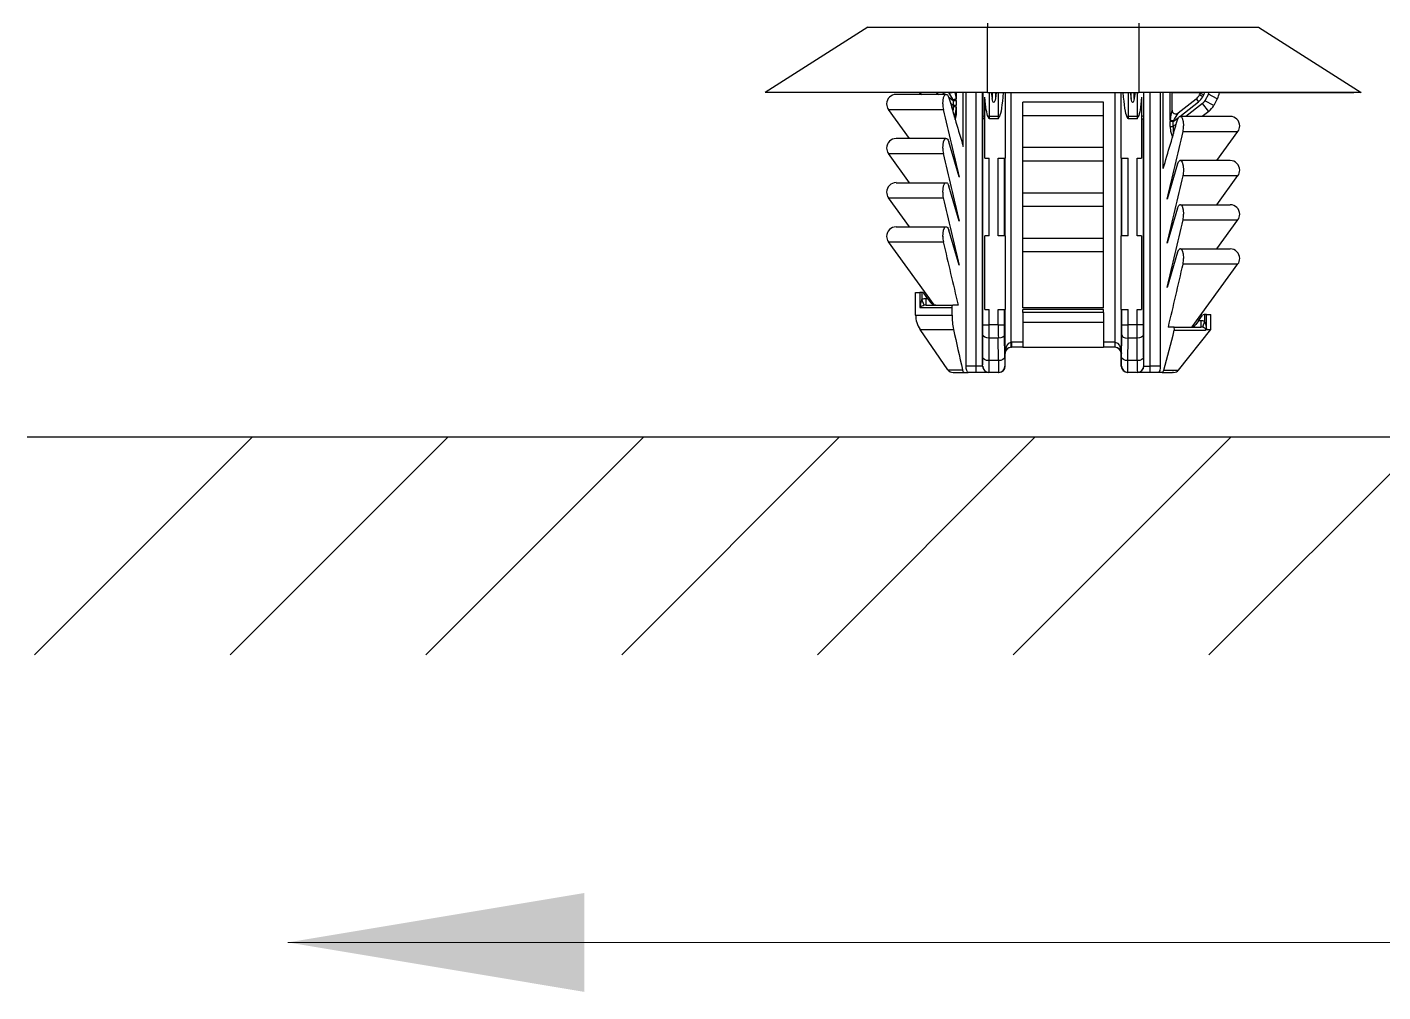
# Model space of a CAD drawing. Header units: inches. Extents: x 47316 to 59086, y 3141 to 11743.
# Drawn here: x 50754.96 to 50770.52, y 3635.45 to 3646.52 of the extents above; entities that cross this region are included whole.
import ezdxf

# ---------------------------------------------------------------- set-up
doc = ezdxf.new("R2010")
doc.units = ezdxf.units.IN
doc.header["$MEASUREMENT"] = 0
doc.layers.add('Beschreibung', color=7, linetype='Continuous', lineweight=25)

msp = doc.modelspace()

# ---------------------------------------------------------------- linework, layer by layer
at = {"color": 0, "lineweight": -2, "ltscale": 0.120668}
for p, q in [((50764.609, 3646.516), (50763.431, 3645.765)), ((50769.09, 3646.516), (50770.267, 3645.765))]:
    msp.add_line(p, q, dxfattribs=at)
at = {"color": 0, "lineweight": -2, "ltscale": 0.118646}
for p, q in [((50764.609, 3646.516), (50765.982, 3646.516)), ((50767.717, 3646.516), (50769.09, 3646.516))]:
    msp.add_line(p, q, dxfattribs=at)
at = {"color": 0, "lineweight": -2, "ltscale": 0.003915}
for p, q in [((50765.982, 3646.561), (50765.982, 3646.516)), ((50767.717, 3646.561), (50767.717, 3646.516))]:
    msp.add_line(p, q, dxfattribs=at)
at = {"color": 0, "lineweight": -2, "ltscale": 0.064835}
for p, q in [((50765.982, 3645.765), (50765.982, 3646.516)), ((50767.717, 3646.516), (50767.717, 3645.765))]:
    msp.add_line(p, q, dxfattribs=at)
at = {"color": 0, "lineweight": -2, "ltscale": 0.15}
for p, q in [((50765.982, 3646.516), (50767.717, 3646.516)), ((50765.982, 3645.765), (50767.717, 3645.765))]:
    msp.add_line(p, q, dxfattribs=at)
at = {"color": 0, "lineweight": -2, "ltscale": 0.220416}
for p, q in [((50765.982, 3645.765), (50763.431, 3645.765)), ((50770.267, 3645.765), (50767.717, 3645.765))]:
    msp.add_line(p, q, dxfattribs=at)
at = {"color": 0, "lineweight": -2, "ltscale": 0.049155}
for p, q in [((50765.502, 3645.744), (50764.934, 3645.744)), ((50768.765, 3645.491), (50768.196, 3645.491)), ((50765.502, 3645.238), (50764.934, 3645.238)), ((50768.765, 3644.984), (50768.196, 3644.984))]:
    msp.add_line(p, q, dxfattribs=at)
at = {"color": 0, "lineweight": -2, "ltscale": 0.003116}
for p, q in [((50765.202, 3645.765), (50765.231, 3645.744)), ((50765.395, 3645.765), (50765.424, 3645.744))]:
    msp.add_line(p, q, dxfattribs=at)
at = {"color": 0, "lineweight": -2, "ltscale": 0.003115}
msp.add_line((50765.467, 3645.765), (50765.496, 3645.744), dxfattribs=at)
at = {"color": 0, "lineweight": -2}
for p, q in [((50765.476, 3645.707), (50765.487, 3645.733)), ((50765.487, 3645.733), (50765.493, 3645.74)), ((50765.493, 3645.74), (50765.497, 3645.742)), ((50765.497, 3645.742), (50765.502, 3645.744)), ((50765.511, 3645.744), (50765.518, 3645.741)), ((50765.518, 3645.741), (50765.523, 3645.738)), ((50765.523, 3645.738), (50765.531, 3645.725)), ((50765.468, 3645.635), (50765.476, 3645.707)), ((50765.531, 3645.725), (50765.538, 3645.705)), ((50768.16, 3645.452), (50768.174, 3645.482)), ((50768.174, 3645.482), (50768.182, 3645.489)), ((50768.182, 3645.489), (50768.188, 3645.491)), ((50768.196, 3645.491), (50768.203, 3645.489)), ((50768.203, 3645.489), (50768.207, 3645.485)), ((50768.207, 3645.485), (50768.215, 3645.473)), ((50768.215, 3645.473), (50768.227, 3645.433)), ((50768.227, 3645.433), (50768.231, 3645.382)), ((50768.076, 3645.377), (50768.08, 3645.324)), ((50768.08, 3645.324), (50768.103, 3645.255)), ((50768.111, 3645.377), (50768.109, 3645.32)), ((50768.109, 3645.32), (50768.115, 3645.295)), ((50765.468, 3645.129), (50765.476, 3645.201)), ((50765.476, 3645.201), (50765.487, 3645.226)), ((50765.487, 3645.226), (50765.493, 3645.234)), ((50765.493, 3645.234), (50765.497, 3645.236)), ((50765.497, 3645.236), (50765.502, 3645.238)), ((50765.511, 3645.238), (50765.518, 3645.235)), ((50765.518, 3645.235), (50765.523, 3645.231)), ((50765.523, 3645.231), (50765.531, 3645.218)), ((50765.531, 3645.218), (50765.538, 3645.199)), ((50768.16, 3644.946), (50768.174, 3644.976)), ((50768.174, 3644.976), (50768.182, 3644.983)), ((50768.182, 3644.983), (50768.188, 3644.984)), ((50768.196, 3644.984), (50768.203, 3644.982)), ((50768.203, 3644.982), (50768.207, 3644.979)), ((50768.207, 3644.979), (50768.215, 3644.967)), ((50768.215, 3644.967), (50768.227, 3644.926)), ((50768.227, 3644.926), (50768.231, 3644.876)), ((50765.468, 3644.623), (50765.476, 3644.695)), ((50765.476, 3644.695), (50765.487, 3644.72)), ((50765.487, 3644.72), (50765.493, 3644.728)), ((50765.493, 3644.728), (50765.497, 3644.73)), ((50765.497, 3644.73), (50765.502, 3644.731)), ((50765.511, 3644.731), (50765.518, 3644.729)), ((50765.518, 3644.729), (50765.523, 3644.725)), ((50765.523, 3644.725), (50765.531, 3644.712)), ((50765.531, 3644.712), (50765.538, 3644.693)), ((50768.16, 3644.44), (50768.174, 3644.469)), ((50768.174, 3644.469), (50768.182, 3644.477)), ((50768.182, 3644.477), (50768.188, 3644.478)), ((50768.196, 3644.478), (50768.203, 3644.476)), ((50768.203, 3644.476), (50768.207, 3644.473)), ((50768.207, 3644.473), (50768.215, 3644.461)), ((50768.215, 3644.461), (50768.227, 3644.42)), ((50768.227, 3644.42), (50768.231, 3644.369)), ((50765.468, 3644.116), (50765.476, 3644.188)), ((50765.476, 3644.188), (50765.487, 3644.214)), ((50765.487, 3644.214), (50765.493, 3644.222)), ((50765.493, 3644.222), (50765.497, 3644.224)), ((50765.497, 3644.224), (50765.502, 3644.225)), ((50765.511, 3644.225), (50765.518, 3644.223)), ((50765.518, 3644.223), (50765.523, 3644.219)), ((50765.523, 3644.219), (50765.531, 3644.206)), ((50765.531, 3644.206), (50765.538, 3644.187)), ((50768.16, 3643.934), (50768.174, 3643.963)), ((50768.174, 3643.963), (50768.182, 3643.97)), ((50768.182, 3643.97), (50768.188, 3643.972)), ((50768.196, 3643.972), (50768.203, 3643.97)), ((50768.203, 3643.97), (50768.207, 3643.966)), ((50768.207, 3643.966), (50768.215, 3643.955)), ((50768.215, 3643.955), (50768.227, 3643.914)), ((50768.227, 3643.914), (50768.231, 3643.863)), ((50765.216, 3643.361), (50765.206, 3643.299)), ((50765.227, 3643.391), (50765.216, 3643.361)), ((50765.574, 3643.299), (50765.577, 3643.319)), ((50765.577, 3643.319), (50765.579, 3643.325)), ((50765.579, 3643.325), (50765.581, 3643.327)), ((50765.581, 3643.327), (50765.582, 3643.328)), ((50765.582, 3643.328), (50765.583, 3643.328)), ((50768.472, 3643.14), (50768.483, 3643.112)), ((50768.483, 3643.112), (50768.493, 3643.053)), ((50767.521, 3642.986), (50767.522, 3642.979)), ((50767.522, 3642.979), (50767.529, 3642.968)), ((50767.529, 3642.968), (50767.538, 3642.961)), ((50767.538, 3642.961), (50767.56, 3642.952)), ((50767.56, 3642.952), (50767.594, 3642.947)), ((50768.119, 3643.075), (50768.117, 3643.075)), ((50768.121, 3643.073), (50768.119, 3643.075)), ((50768.119, 3643.075), (50768.119, 3643.075)), ((50768.123, 3643.068), (50768.121, 3643.073)), ((50768.125, 3643.053), (50768.123, 3643.068)), ((50766.182, 3642.772), (50766.186, 3642.817)), ((50766.186, 3642.817), (50766.202, 3642.861)), ((50766.202, 3642.861), (50766.227, 3642.892)), ((50766.227, 3642.892), (50766.254, 3642.902)), ((50767.445, 3642.902), (50767.473, 3642.891)), ((50767.473, 3642.891), (50767.494, 3642.866)), ((50767.494, 3642.866), (50767.512, 3642.82)), ((50767.512, 3642.82), (50767.517, 3642.772)), ((50765.701, 3642.566), (50765.695, 3642.586)), ((50765.707, 3642.558), (50765.701, 3642.566)), ((50765.71, 3642.556), (50765.707, 3642.558)), ((50765.715, 3642.555), (50765.71, 3642.556)), ((50767.985, 3642.555), (50767.989, 3642.556)), ((50767.989, 3642.556), (50767.992, 3642.558)), ((50767.992, 3642.558), (50767.997, 3642.565)), ((50767.997, 3642.565), (50768.004, 3642.582))]:
    msp.add_line(p, q, dxfattribs=at)
at = {"color": 0, "lineweight": -2, "ltscale": 0.00072}
for p, q in [((50765.502, 3645.744), (50765.511, 3645.744)), ((50768.196, 3645.491), (50768.188, 3645.491)), ((50765.502, 3645.238), (50765.511, 3645.238)), ((50768.196, 3644.984), (50768.188, 3644.984)), ((50765.502, 3644.731), (50765.511, 3644.731)), ((50768.196, 3644.478), (50768.188, 3644.478)), ((50765.502, 3644.225), (50765.511, 3644.225)), ((50768.196, 3643.972), (50768.188, 3643.972))]:
    msp.add_line(p, q, dxfattribs=at)
at = {"color": 0, "lineweight": -2, "ltscale": 0.006281}
msp.add_line((50765.622, 3645.765), (50765.622, 3645.693), dxfattribs=at)
at = {"color": 0, "lineweight": -2, "ltscale": 0.0534}
msp.add_line((50765.702, 3645.148), (50765.702, 3645.765), dxfattribs=at)
at = {"color": 0, "lineweight": -2, "ltscale": 0.27125}
for p, q in [((50765.736, 3642.627), (50765.736, 3645.765)), ((50765.852, 3642.627), (50765.852, 3645.765)), ((50765.924, 3642.627), (50765.924, 3645.765)), ((50767.774, 3642.627), (50767.774, 3645.765)), ((50767.847, 3642.627), (50767.847, 3645.765)), ((50767.963, 3645.765), (50767.963, 3642.627))]:
    msp.add_line(p, q, dxfattribs=at)
at = {"color": 0, "lineweight": -2, "ltscale": 0.023305}
for p, q in [((50765.929, 3645.765), (50765.929, 3645.496)), ((50767.77, 3645.765), (50767.77, 3645.496))]:
    msp.add_line(p, q, dxfattribs=at)
at = {"color": 0, "lineweight": -2, "ltscale": 0.023871}
for p, q in [((50766.001, 3645.765), (50766.001, 3645.489)), ((50766.105, 3645.765), (50766.105, 3645.489)), ((50767.594, 3645.765), (50767.594, 3645.489)), ((50767.697, 3645.765), (50767.698, 3645.489))]:
    msp.add_line(p, q, dxfattribs=at)
at = {"color": 0, "lineweight": -2, "ltscale": 0.006077}
for p, q in [((50766.024, 3645.765), (50766.035, 3645.696)), ((50766.081, 3645.765), (50766.071, 3645.696)), ((50767.617, 3645.765), (50767.628, 3645.696)), ((50767.674, 3645.765), (50767.664, 3645.696))]:
    msp.add_line(p, q, dxfattribs=at)
at = {"color": 0, "lineweight": -2, "ltscale": 0.00601}
for p, q in [((50766.035, 3645.765), (50766.035, 3645.696)), ((50766.071, 3645.765), (50766.071, 3645.696)), ((50767.628, 3645.696), (50767.628, 3645.765)), ((50767.664, 3645.696), (50767.664, 3645.765))]:
    msp.add_line(p, q, dxfattribs=at)
at = {"color": 0, "lineweight": -2, "ltscale": 0.065}
for p, q in [((50766.185, 3645.765), (50766.185, 3645.013)), ((50767.514, 3645.013), (50767.514, 3645.765))]:
    msp.add_line(p, q, dxfattribs=at)
at = {"color": 0, "lineweight": -2, "ltscale": 0.247501}
for p, q in [((50766.254, 3642.902), (50766.254, 3645.765)), ((50767.445, 3642.902), (50767.445, 3645.765))]:
    msp.add_line(p, q, dxfattribs=at)
at = {"color": 0, "lineweight": -2, "ltscale": 0.075275}
msp.add_line((50767.997, 3644.894), (50767.997, 3645.765), dxfattribs=at)
at = {"color": 0, "lineweight": -2, "ltscale": 0.027232}
msp.add_line((50768.077, 3645.45), (50768.077, 3645.765), dxfattribs=at)
at = {"color": 0, "lineweight": -2, "ltscale": 0.017291}
msp.add_line((50768.098, 3645.565), (50768.098, 3645.765), dxfattribs=at)
at = {"color": 0, "lineweight": -2, "ltscale": 0.028403}
msp.add_line((50768.098, 3645.765), (50768.426, 3645.765), dxfattribs=at)
at = {"color": 0, "lineweight": -2, "ltscale": 0.002123}
msp.add_line((50768.412, 3645.738), (50768.423, 3645.759), dxfattribs=at)
at = {"color": 0, "lineweight": -2, "ltscale": 0.00375}
for p, q in [((50768.45, 3645.717), (50768.412, 3645.738)), ((50768.423, 3645.759), (50768.462, 3645.739)), ((50768.373, 3645.692), (50768.4, 3645.657))]:
    msp.add_line(p, q, dxfattribs=at)
at = {"color": 0, "lineweight": -2, "ltscale": 0.002122}
msp.add_line((50768.45, 3645.717), (50768.462, 3645.739), dxfattribs=at)
at = {"color": 0, "lineweight": -2, "ltscale": 0.007319}
msp.add_line((50768.515, 3645.747), (50768.475, 3645.672), dxfattribs=at)
at = {"color": 0, "lineweight": -2, "ltscale": 0.01}
for p, q in [((50768.617, 3645.693), (50768.515, 3645.747)), ((50768.52, 3645.549), (50768.448, 3645.64))]:
    msp.add_line(p, q, dxfattribs=at)
at = {"color": 0, "lineweight": -2, "ltscale": 0.133354}
msp.add_line((50768.641, 3645.765), (50770.184, 3645.765), dxfattribs=at)
at = {"color": 0, "lineweight": -2, "ltscale": 0.005624}
msp.add_line((50765.536, 3645.714), (50765.588, 3645.674), dxfattribs=at)
at = {"color": 0, "lineweight": -2, "ltscale": 0.00342}
msp.add_line((50765.556, 3645.644), (50765.588, 3645.62), dxfattribs=at)
at = {"color": 0, "lineweight": -2, "ltscale": 0.001182}
msp.add_line((50765.588, 3645.674), (50765.583, 3645.687), dxfattribs=at)
at = {"color": 0, "lineweight": -2, "ltscale": 0.004696}
for p, q in [((50765.588, 3645.674), (50765.588, 3645.62)), ((50765.623, 3645.674), (50765.623, 3645.62))]:
    msp.add_line(p, q, dxfattribs=at)
at = {"color": 0, "lineweight": -2, "ltscale": 0.003053}
for p, q in [((50765.588, 3645.674), (50765.623, 3645.674)), ((50765.588, 3645.62), (50765.623, 3645.62)), ((50768.111, 3645.432), (50768.076, 3645.432)), ((50768.076, 3645.377), (50768.111, 3645.377))]:
    msp.add_line(p, q, dxfattribs=at)
at = {"color": 0, "lineweight": -2, "ltscale": 0.001675}
msp.add_line((50765.59, 3645.601), (50765.588, 3645.62), dxfattribs=at)
at = {"color": 0, "lineweight": -2, "ltscale": 0.001587}
msp.add_line((50765.623, 3645.674), (50765.622, 3645.693), dxfattribs=at)
at = {"color": 0, "lineweight": -2, "ltscale": 0.002025}
msp.add_line((50765.622, 3645.597), (50765.623, 3645.62), dxfattribs=at)
at = {"color": 0, "lineweight": -2, "ltscale": 0.007914}
msp.add_line((50765.622, 3645.597), (50765.622, 3645.505), dxfattribs=at)
at = {"color": 0, "lineweight": -2, "ltscale": 0.060509}
for p, q in [((50765.95, 3645.013), (50765.95, 3645.713)), ((50767.749, 3645.713), (50767.749, 3645.013))]:
    msp.add_line(p, q, dxfattribs=at)
at = {"color": 0, "lineweight": -2, "ltscale": 0.001342}
for p, q in [((50766.387, 3645.639), (50766.387, 3645.654)), ((50767.312, 3645.639), (50767.312, 3645.654)), ((50766.387, 3645.118), (50766.387, 3645.134)), ((50767.312, 3645.118), (50767.312, 3645.134)), ((50766.387, 3644.598), (50766.387, 3644.613)), ((50767.312, 3644.598), (50767.312, 3644.613)), ((50766.387, 3644.077), (50766.387, 3644.092)), ((50767.312, 3644.077), (50767.312, 3644.092))]:
    msp.add_line(p, q, dxfattribs=at)
at = {"color": 0, "lineweight": -2, "ltscale": 0.079999}
for p, q in [((50767.312, 3645.654), (50766.387, 3645.654)), ((50767.312, 3645.499), (50766.387, 3645.499)), ((50767.312, 3645.134), (50766.387, 3645.134)), ((50767.312, 3644.978), (50766.387, 3644.978)), ((50767.312, 3644.613), (50766.387, 3644.613)), ((50767.312, 3644.457), (50766.387, 3644.457)), ((50767.312, 3644.092), (50766.387, 3644.092)), ((50767.312, 3643.937), (50766.387, 3643.937)), ((50767.312, 3643.295), (50766.387, 3643.295)), ((50767.312, 3643.278), (50766.387, 3643.278)), ((50767.312, 3643.241), (50766.387, 3643.241)), ((50766.387, 3643.133), (50767.312, 3643.133)), ((50766.387, 3642.844), (50767.312, 3642.844))]:
    msp.add_line(p, q, dxfattribs=at)
at = {"color": 0, "lineweight": -2, "ltscale": 0.012116}
for p, q in [((50766.387, 3645.499), (50766.387, 3645.639)), ((50767.312, 3645.499), (50767.312, 3645.639)), ((50766.387, 3644.978), (50766.387, 3645.118)), ((50767.312, 3644.978), (50767.312, 3645.118)), ((50766.387, 3644.457), (50766.387, 3644.598)), ((50767.312, 3644.457), (50767.312, 3644.598)), ((50766.387, 3643.937), (50766.387, 3644.077)), ((50767.312, 3643.937), (50767.312, 3644.077))]:
    msp.add_line(p, q, dxfattribs=at)
at = {"color": 0, "lineweight": -2, "ltscale": 0.022526}
msp.add_line((50768.168, 3645.531), (50768.373, 3645.692), dxfattribs=at)
at = {"color": 0, "lineweight": -2, "ltscale": 0.023425}
msp.add_line((50768.186, 3645.49), (50768.4, 3645.657), dxfattribs=at)
at = {"color": 0, "lineweight": -2, "ltscale": 0.020996}
msp.add_line((50768.448, 3645.64), (50768.257, 3645.491), dxfattribs=at)
at = {"color": 0, "lineweight": -2, "ltscale": 0.010001}
msp.add_line((50768.578, 3645.618), (50768.475, 3645.672), dxfattribs=at)
at = {"color": 0, "lineweight": -2, "ltscale": 0.007318}
msp.add_line((50768.617, 3645.693), (50768.578, 3645.618), dxfattribs=at)
at = {"color": 0, "lineweight": -2, "ltscale": 0.05435}
for p, q in [((50764.845, 3645.571), (50765.474, 3645.571)), ((50768.225, 3645.318), (50768.853, 3645.318)), ((50764.845, 3645.065), (50765.474, 3645.065)), ((50768.225, 3644.812), (50768.853, 3644.812)), ((50764.845, 3644.559), (50765.474, 3644.559)), ((50768.225, 3644.305), (50768.853, 3644.305)), ((50764.845, 3644.052), (50765.474, 3644.052)), ((50768.225, 3643.799), (50768.853, 3643.799))]:
    msp.add_line(p, q, dxfattribs=at)
at = {"color": 0, "lineweight": -2, "ltscale": 0.03562}
for p, q in [((50765.088, 3645.238), (50764.845, 3645.571)), ((50768.611, 3644.984), (50768.853, 3645.318)), ((50765.088, 3644.731), (50764.845, 3645.065)), ((50768.611, 3644.478), (50768.853, 3644.812)), ((50765.088, 3644.225), (50764.845, 3644.559)), ((50768.611, 3643.972), (50768.853, 3644.305))]:
    msp.add_line(p, q, dxfattribs=at)
at = {"color": 0, "lineweight": -2, "ltscale": 0.001242}
msp.add_line((50765.622, 3645.505), (50765.608, 3645.505), dxfattribs=at)
at = {"color": 0, "lineweight": -2, "ltscale": 0.002829}
for p, q in [((50765.929, 3645.496), (50765.929, 3645.463)), ((50767.77, 3645.496), (50767.77, 3645.463))]:
    msp.add_line(p, q, dxfattribs=at)
at = {"color": 0, "lineweight": -2, "ltscale": 0.204189}
for p, q in [((50765.929, 3643.1), (50765.929, 3645.463)), ((50767.77, 3643.1), (50767.77, 3645.463))]:
    msp.add_line(p, q, dxfattribs=at)
at = {"color": 0, "lineweight": -2, "ltscale": 0.001822}
for p, q in [((50765.95, 3645.463), (50765.929, 3645.463)), ((50767.749, 3645.463), (50767.77, 3645.463))]:
    msp.add_line(p, q, dxfattribs=at)
at = {"color": 0, "lineweight": -2, "ltscale": 0.002539}
for p, q in [((50766.001, 3645.463), (50765.988, 3645.489)), ((50766.105, 3645.463), (50766.118, 3645.489)), ((50767.594, 3645.463), (50767.581, 3645.489)), ((50767.698, 3645.463), (50767.711, 3645.489))]:
    msp.add_line(p, q, dxfattribs=at)
at = {"color": 0, "lineweight": -2, "ltscale": 0.002263}
for p, q in [((50766.001, 3645.489), (50766.001, 3645.463)), ((50766.105, 3645.489), (50766.105, 3645.463)), ((50767.594, 3645.489), (50767.594, 3645.463)), ((50767.698, 3645.489), (50767.698, 3645.463))]:
    msp.add_line(p, q, dxfattribs=at)
at = {"color": 0, "lineweight": -2, "ltscale": 0.008961}
for p, q in [((50766.105, 3645.489), (50766.001, 3645.489)), ((50767.698, 3645.489), (50767.594, 3645.489)), ((50767.698, 3645.463), (50767.594, 3645.463))]:
    msp.add_line(p, q, dxfattribs=at)
at = {"color": 0, "lineweight": -2, "ltscale": 0.008963}
for p, q in [((50766.105, 3645.463), (50766.001, 3645.463)), ((50766.105, 3643.1), (50766.001, 3643.1))]:
    msp.add_line(p, q, dxfattribs=at)
at = {"color": 0, "lineweight": -2, "ltscale": 0.055446}
for p, q in [((50766.387, 3644.857), (50766.387, 3645.499)), ((50766.387, 3644.336), (50766.387, 3644.978)), ((50766.387, 3643.295), (50766.387, 3643.937)), ((50767.312, 3643.295), (50767.312, 3643.937))]:
    msp.add_line(p, q, dxfattribs=at)
at = {"color": 0, "lineweight": -2, "ltscale": 0.031538}
for p, q in [((50767.312, 3645.134), (50767.312, 3645.499)), ((50767.312, 3644.613), (50767.312, 3644.978)), ((50767.312, 3644.092), (50767.312, 3644.457))]:
    msp.add_line(p, q, dxfattribs=at)
at = {"color": 0, "lineweight": -2, "ltscale": 0.00161}
msp.add_line((50768.077, 3645.45), (50768.076, 3645.432), dxfattribs=at)
at = {"color": 0, "lineweight": -2, "ltscale": 0.004758}
for p, q in [((50768.076, 3645.377), (50768.076, 3645.432)), ((50768.111, 3645.377), (50768.111, 3645.432))]:
    msp.add_line(p, q, dxfattribs=at)
at = {"color": 0, "lineweight": -2, "ltscale": 0.006692}
msp.add_line((50768.111, 3645.432), (50768.172, 3645.479), dxfattribs=at)
at = {"color": 0, "lineweight": -2, "ltscale": 0.001213}
msp.add_line((50768.116, 3645.445), (50768.111, 3645.432), dxfattribs=at)
at = {"color": 0, "lineweight": -2, "ltscale": 0.008197}
msp.add_line((50768.52, 3645.549), (50768.445, 3645.491), dxfattribs=at)
at = {"color": 0, "lineweight": -2, "ltscale": 0.003911}
msp.add_line((50768.147, 3645.405), (50768.111, 3645.377), dxfattribs=at)
at = {"color": 0, "lineweight": -2, "ltscale": 0.036246}
for p, q in [((50765.656, 3644.797), (50765.538, 3645.199)), ((50768.16, 3644.946), (50768.043, 3644.543)), ((50765.656, 3644.29), (50765.538, 3644.693)), ((50768.16, 3644.44), (50768.043, 3644.037)), ((50765.656, 3643.784), (50765.538, 3644.187)), ((50768.16, 3643.934), (50768.043, 3643.531))]:
    msp.add_line(p, q, dxfattribs=at)
at = {"color": 0, "lineweight": -2, "ltscale": 0.004428}
for p, q in [((50765.95, 3645.013), (50766.001, 3645.013)), ((50767.698, 3645.013), (50767.749, 3645.013)), ((50766.001, 3644.123), (50765.95, 3644.123)), ((50767.749, 3644.123), (50767.698, 3644.123)), ((50765.95, 3643.278), (50766.001, 3643.278)), ((50767.698, 3643.278), (50767.749, 3643.278))]:
    msp.add_line(p, q, dxfattribs=at)
at = {"color": 0, "lineweight": -2, "ltscale": 0.076974}
for p, q in [((50766.001, 3644.123), (50766.001, 3645.013)), ((50766.105, 3644.123), (50766.105, 3645.013)), ((50766.177, 3644.123), (50766.177, 3645.013)), ((50766.182, 3644.123), (50766.182, 3645.013)), ((50767.517, 3644.123), (50767.517, 3645.013)), ((50767.522, 3644.123), (50767.522, 3645.013)), ((50767.594, 3644.123), (50767.594, 3645.013)), ((50767.698, 3644.123), (50767.698, 3645.013))]:
    msp.add_line(p, q, dxfattribs=at)
at = {"color": 0, "lineweight": -2, "ltscale": 0.006929}
for p, q in [((50766.105, 3645.013), (50766.185, 3645.013)), ((50767.514, 3645.013), (50767.594, 3645.013)), ((50766.185, 3644.123), (50766.105, 3644.123)), ((50767.594, 3644.123), (50767.514, 3644.123)), ((50766.105, 3643.278), (50766.185, 3643.278)), ((50767.514, 3643.278), (50767.594, 3643.278))]:
    msp.add_line(p, q, dxfattribs=at)
at = {"color": 0, "lineweight": -2, "ltscale": 0.049174}
for p, q in [((50764.933, 3644.731), (50765.502, 3644.731)), ((50768.196, 3644.478), (50768.765, 3644.478)), ((50764.933, 3644.225), (50765.502, 3644.225)), ((50768.196, 3643.972), (50768.765, 3643.972))]:
    msp.add_line(p, q, dxfattribs=at)
at = {"color": 0, "lineweight": -2, "ltscale": 0.055445}
msp.add_line((50766.387, 3643.816), (50766.387, 3644.457), dxfattribs=at)
at = {"color": 0, "lineweight": -2, "ltscale": 0.077129}
for p, q in [((50765.37, 3643.33), (50764.845, 3644.052)), ((50768.329, 3643.077), (50768.853, 3643.799))]:
    msp.add_line(p, q, dxfattribs=at)
at = {"color": 0, "lineweight": -2, "ltscale": 0.073026}
for p, q in [((50765.95, 3643.278), (50765.95, 3644.123)), ((50766.185, 3644.123), (50766.185, 3643.278)), ((50767.514, 3643.278), (50767.514, 3644.123)), ((50767.749, 3644.123), (50767.749, 3643.278))]:
    msp.add_line(p, q, dxfattribs=at)
at = {"color": 0, "lineweight": -2, "ltscale": 0.004233}
for p, q in [((50765.157, 3643.473), (50765.206, 3643.473)), ((50768.493, 3643.22), (50768.542, 3643.22))]:
    msp.add_line(p, q, dxfattribs=at)
at = {"color": 0, "lineweight": -2, "ltscale": 0.022501}
msp.add_line((50765.157, 3643.213), (50765.157, 3643.473), dxfattribs=at)
at = {"color": 0, "lineweight": -2, "ltscale": 0.015}
msp.add_line((50765.206, 3643.473), (50765.206, 3643.299), dxfattribs=at)
at = {"color": 0, "lineweight": -2, "ltscale": 0.001788}
for p, q in [((50765.227, 3643.473), (50765.206, 3643.473)), ((50768.493, 3643.22), (50768.472, 3643.22))]:
    msp.add_line(p, q, dxfattribs=at)
at = {"color": 0, "lineweight": -2, "ltscale": 0.000575}
for p, q in [((50765.234, 3643.473), (50765.227, 3643.473)), ((50768.465, 3643.22), (50768.472, 3643.22))]:
    msp.add_line(p, q, dxfattribs=at)
at = {"color": 0, "lineweight": -2, "ltscale": 0.007133}
msp.add_line((50765.227, 3643.473), (50765.227, 3643.391), dxfattribs=at)
at = {"color": 0, "lineweight": -2, "ltscale": 0.006754}
for p, q in [((50765.297, 3643.401), (50765.251, 3643.464)), ((50768.401, 3643.148), (50768.447, 3643.211))]:
    msp.add_line(p, q, dxfattribs=at)
at = {"color": 0, "lineweight": -2, "ltscale": 0.00625}
for p, q in [((50765.277, 3643.328), (50765.277, 3643.401)), ((50765.929, 3643.1), (50766.001, 3643.1)), ((50766.105, 3643.1), (50766.177, 3643.1)), ((50767.77, 3643.1), (50767.698, 3643.1)), ((50768.43, 3643.148), (50768.43, 3643.075)), ((50765.852, 3642.555), (50765.852, 3642.627)), ((50765.924, 3642.627), (50765.852, 3642.627)), ((50767.774, 3642.627), (50767.847, 3642.627)), ((50767.847, 3642.555), (50767.847, 3642.627))]:
    msp.add_line(p, q, dxfattribs=at)
at = {"color": 0, "lineweight": -2, "ltscale": 0.001775}
msp.add_line((50765.297, 3643.401), (50765.277, 3643.401), dxfattribs=at)
at = {"color": 0, "lineweight": -2, "ltscale": 0.004541}
for p, q in [((50765.297, 3643.401), (50765.328, 3643.358)), ((50768.401, 3643.148), (50768.371, 3643.105))]:
    msp.add_line(p, q, dxfattribs=at)
at = {"color": 0, "lineweight": -2, "ltscale": 0.031807}
msp.add_line((50765.206, 3643.299), (50765.574, 3643.299), dxfattribs=at)
at = {"color": 0, "lineweight": -2, "ltscale": 0.00613}
msp.add_line((50765.255, 3643.325), (50765.227, 3643.391), dxfattribs=at)
at = {"color": 0, "lineweight": -2, "ltscale": 0.026512}
msp.add_line((50765.277, 3643.328), (50765.583, 3643.328), dxfattribs=at)
at = {"color": 0, "lineweight": -2, "ltscale": 0.0075}
msp.add_line((50765.574, 3643.213), (50765.574, 3643.299), dxfattribs=at)
at = {"color": 0, "lineweight": -2, "ltscale": 0.005188}
msp.add_line((50765.644, 3643.328), (50765.583, 3643.328), dxfattribs=at)
at = {"color": 0, "lineweight": -2, "ltscale": 0.015323}
for p, q in [((50766.001, 3643.1), (50766.001, 3643.278)), ((50766.105, 3643.1), (50766.105, 3643.278)), ((50766.177, 3643.1), (50766.177, 3643.278)), ((50767.522, 3643.1), (50767.522, 3643.278)), ((50767.594, 3643.1), (50767.594, 3643.278)), ((50767.698, 3643.1), (50767.698, 3643.278))]:
    msp.add_line(p, q, dxfattribs=at)
at = {"color": 0, "lineweight": -2, "ltscale": 0.04375}
for p, q in [((50766.182, 3642.772), (50766.182, 3643.278)), ((50767.517, 3642.772), (50767.517, 3643.278))]:
    msp.add_line(p, q, dxfattribs=at)
at = {"color": 0, "lineweight": -2, "ltscale": 0.003175}
for p, q in [((50766.387, 3643.241), (50766.387, 3643.278)), ((50767.312, 3643.241), (50767.312, 3643.278))]:
    msp.add_line(p, q, dxfattribs=at)
at = {"color": 0, "lineweight": -2, "ltscale": 0.03604}
msp.add_line((50765.157, 3643.213), (50765.574, 3643.213), dxfattribs=at)
at = {"color": 0, "lineweight": -2, "ltscale": 0.009936}
for p, q in [((50765.928, 3642.986), (50765.929, 3643.1)), ((50766.177, 3642.986), (50766.177, 3643.1)), ((50767.521, 3642.986), (50767.522, 3643.1)), ((50767.77, 3642.986), (50767.77, 3643.1))]:
    msp.add_line(p, q, dxfattribs=at)
at = {"color": 0, "lineweight": -2, "ltscale": 0.013248}
for p, q in [((50766.001, 3642.947), (50766.001, 3643.1)), ((50767.594, 3642.947), (50767.594, 3643.1)), ((50767.698, 3642.947), (50767.698, 3643.1))]:
    msp.add_line(p, q, dxfattribs=at)
at = {"color": 0, "lineweight": -2, "ltscale": 0.009325}
for p, q in [((50766.387, 3643.241), (50766.387, 3643.133)), ((50767.312, 3643.241), (50767.312, 3643.133))]:
    msp.add_line(p, q, dxfattribs=at)
at = {"color": 0, "lineweight": -2, "ltscale": 0.025}
for p, q in [((50766.387, 3643.133), (50766.387, 3642.844)), ((50767.312, 3643.133), (50767.312, 3642.844))]:
    msp.add_line(p, q, dxfattribs=at)
at = {"color": 0, "lineweight": -2, "ltscale": 0.006224}
msp.add_line((50767.522, 3643.1), (50767.594, 3643.1), dxfattribs=at)
at = {"color": 0, "lineweight": -2, "ltscale": 0.008989}
msp.add_line((50767.698, 3643.1), (50767.594, 3643.1), dxfattribs=at)
at = {"color": 0, "lineweight": -2, "ltscale": 0.002449}
msp.add_line((50768.43, 3643.148), (50768.401, 3643.148), dxfattribs=at)
at = {"color": 0, "lineweight": -2, "ltscale": 0.006151}
msp.add_line((50768.472, 3643.14), (50768.446, 3643.073), dxfattribs=at)
at = {"color": 0, "lineweight": -2, "ltscale": 0.00692}
msp.add_line((50768.472, 3643.22), (50768.472, 3643.14), dxfattribs=at)
at = {"color": 0, "lineweight": -2, "ltscale": 0.014405}
msp.add_line((50768.493, 3643.053), (50768.493, 3643.22), dxfattribs=at)
at = {"color": 0, "lineweight": -2, "ltscale": 0.01507}
msp.add_line((50768.542, 3643.046), (50768.542, 3643.22), dxfattribs=at)
at = {"color": 0, "lineweight": -2, "ltscale": 0.033061}
msp.add_line((50765.208, 3643.049), (50765.591, 3643.049), dxfattribs=at)
at = {"color": 0, "lineweight": -2, "ltscale": 0.04854}
msp.add_line((50765.526, 3642.586), (50765.208, 3643.049), dxfattribs=at)
at = {"color": 0, "lineweight": -2, "ltscale": 0.022177}
for p, q in [((50765.927, 3642.729), (50765.928, 3642.986)), ((50765.999, 3642.691), (50766.001, 3642.947)), ((50766.106, 3642.691), (50766.105, 3642.947)), ((50766.179, 3642.729), (50766.177, 3642.986)), ((50767.52, 3642.729), (50767.521, 3642.986)), ((50767.592, 3642.691), (50767.594, 3642.947)), ((50767.699, 3642.691), (50767.698, 3642.947)), ((50767.772, 3642.729), (50767.77, 3642.986))]:
    msp.add_line(p, q, dxfattribs=at)
at = {"color": 0, "lineweight": -2, "ltscale": 0.009013}
for p, q in [((50766.105, 3642.947), (50766.001, 3642.947)), ((50767.698, 3642.947), (50767.594, 3642.947))]:
    msp.add_line(p, q, dxfattribs=at)
at = {"color": 0, "lineweight": -2, "ltscale": 0.00538}
msp.add_line((50768.117, 3643.075), (50768.055, 3643.075), dxfattribs=at)
at = {"color": 0, "lineweight": -2, "ltscale": 0.026994}
msp.add_line((50768.117, 3643.075), (50768.43, 3643.075), dxfattribs=at)
at = {"color": 0, "lineweight": -2, "ltscale": 0.031023}
msp.add_line((50768.123, 3643.04), (50768.482, 3643.04), dxfattribs=at)
at = {"color": 0, "lineweight": -2, "ltscale": 0.051201}
msp.add_line((50768.173, 3642.582), (50768.542, 3643.046), dxfattribs=at)
at = {"color": 0, "lineweight": -2, "ltscale": 0.000686}
msp.add_line((50768.482, 3643.04), (50768.487, 3643.046), dxfattribs=at)
at = {"color": 0, "lineweight": -2, "ltscale": 0.000473}
msp.add_line((50768.487, 3643.053), (50768.493, 3643.053), dxfattribs=at)
at = {"color": 0, "lineweight": -2, "ltscale": 0.000665}
msp.add_line((50768.487, 3643.046), (50768.487, 3643.053), dxfattribs=at)
at = {"color": 0, "lineweight": -2, "ltscale": 0.004706}
msp.add_line((50768.487, 3643.046), (50768.542, 3643.046), dxfattribs=at)
at = {"color": 0, "lineweight": -2, "ltscale": 0.005}
for p, q in [((50766.254, 3642.844), (50766.254, 3642.902)), ((50766.255, 3642.902), (50766.255, 3642.844)), ((50767.444, 3642.844), (50767.444, 3642.902)), ((50767.444, 3642.844), (50767.445, 3642.902))]:
    msp.add_line(p, q, dxfattribs=at)
at = {"color": 0, "lineweight": -2, "ltscale": 9.8e-05}
for p, q in [((50766.254, 3642.902), (50766.255, 3642.902)), ((50767.444, 3642.902), (50767.445, 3642.902))]:
    msp.add_line(p, q, dxfattribs=at)
at = {"color": 0, "lineweight": -2, "ltscale": 5.3e-05}
for p, q in [((50766.254, 3642.844), (50766.255, 3642.844)), ((50767.444, 3642.844), (50767.444, 3642.844))]:
    msp.add_line(p, q, dxfattribs=at)
at = {"color": 0, "lineweight": -2, "ltscale": 0.011371}
for p, q in [((50766.387, 3642.902), (50766.255, 3642.902)), ((50766.387, 3642.844), (50766.255, 3642.844)), ((50767.444, 3642.902), (50767.312, 3642.902)), ((50767.444, 3642.844), (50767.312, 3642.844))]:
    msp.add_line(p, q, dxfattribs=at)
at = {"color": 0, "lineweight": -2, "ltscale": 0.010054}
for p, q in [((50765.852, 3642.627), (50765.736, 3642.627)), ((50767.963, 3642.627), (50767.847, 3642.627))]:
    msp.add_line(p, q, dxfattribs=at)
at = {"color": 0, "lineweight": -2, "ltscale": 0.009254}
for p, q in [((50766.106, 3642.691), (50765.999, 3642.691)), ((50767.699, 3642.691), (50767.592, 3642.691))]:
    msp.add_line(p, q, dxfattribs=at)
at = {"color": 0, "lineweight": -2, "ltscale": 0.000316}
for p, q in [((50766.18, 3642.627), (50766.184, 3642.627)), ((50767.518, 3642.627), (50767.515, 3642.627)), ((50766.108, 3642.555), (50766.112, 3642.555)), ((50767.591, 3642.555), (50767.587, 3642.555))]:
    msp.add_line(p, q, dxfattribs=at)
at = {"color": 0, "lineweight": -2, "ltscale": 0.0125}
for p, q in [((50766.184, 3642.627), (50766.184, 3642.772)), ((50767.515, 3642.627), (50767.515, 3642.772))]:
    msp.add_line(p, q, dxfattribs=at)
at = {"color": 0, "lineweight": -2, "ltscale": 0.014565}
msp.add_line((50765.526, 3642.586), (50765.695, 3642.586), dxfattribs=at)
at = {"color": 0, "lineweight": -2, "ltscale": 0.011156}
msp.add_line((50765.586, 3642.555), (50765.715, 3642.555), dxfattribs=at)
at = {"color": 0, "lineweight": -2, "ltscale": 0.003897}
msp.add_line((50765.715, 3642.555), (50765.76, 3642.555), dxfattribs=at)
at = {"color": 0, "lineweight": -2, "ltscale": 0.007964}
for p, q in [((50765.852, 3642.555), (50765.76, 3642.555)), ((50767.939, 3642.555), (50767.847, 3642.555))]:
    msp.add_line(p, q, dxfattribs=at)
at = {"color": 0, "lineweight": -2, "ltscale": 0.012498}
for p, q in [((50765.997, 3642.555), (50765.852, 3642.555)), ((50767.847, 3642.555), (50767.702, 3642.555))]:
    msp.add_line(p, q, dxfattribs=at)
at = {"color": 0, "lineweight": -2, "ltscale": 0.009532}
for p, q in [((50766.108, 3642.555), (50765.998, 3642.555)), ((50767.701, 3642.555), (50767.591, 3642.555))]:
    msp.add_line(p, q, dxfattribs=at)
at = {"color": 0, "lineweight": -2, "ltscale": 0.00399}
msp.add_line((50767.985, 3642.555), (50767.939, 3642.555), dxfattribs=at)
at = {"color": 0, "lineweight": -2, "ltscale": 0.010352}
msp.add_line((50767.985, 3642.555), (50768.105, 3642.555), dxfattribs=at)
at = {"color": 0, "lineweight": -2, "ltscale": 0.013437}
msp.add_line((50768.004, 3642.582), (50768.16, 3642.582), dxfattribs=at)
at = {"color": 0, "lineweight": -2, "ltscale": 0.000984}
msp.add_line((50768.116, 3642.555), (50768.105, 3642.555), dxfattribs=at)
at = {"color": 0, "lineweight": -2, "ltscale": 0.001137}
msp.add_line((50768.16, 3642.582), (50768.173, 3642.582), dxfattribs=at)
at = {"color": 0, "lineweight": -3}
for p, q in [((50778.121, 3641.812, 0), (50754.965, 3641.812, 0)), ((50755.05, 3639.316), (50757.545, 3641.812)), ((50757.295, 3639.316), (50759.79, 3641.812)), ((50759.54, 3639.316), (50762.035, 3641.812)), ((50761.785, 3639.316), (50764.28, 3641.812)), ((50764.03, 3639.316), (50766.525, 3641.812)), ((50766.275, 3639.316), (50768.771, 3641.812)), ((50768.52, 3639.316), (50771.016, 3641.812))]:
    msp.add_line(p, q, dxfattribs=at)
at = {"color": 0, "lineweight": -2}
for centre, radius, start, end in [((50764.933, 3645.635), 0.109, 90, 180), ((50765.12, 3645.462), 0.515, 25.957, 36.1265), ((50765.557, 3645.806), 0.0433, 248.2432, 291.7854), ((50765.558, 3645.806), 0.0434, 248.334, 291.665), ((50765.126, 3645.655), 0.497, 4.3929, 12.8695), ((50768.284, 3645.806), 0.145, 308, 332), ((50768.296, 3645.827), 0.145, 332, 334.7165), ((50768.296, 3645.827), 0.188, 332, 340.82), ((50768.426, 3645.795), 0.101, 332, 343.1675), ((50768.426, 3645.795), 0.217, 332, 352.234), ((50764.933, 3645.635), 0.109, 180.0009, 215.9991), ((50765.758, 3645.632), 0.29, 179.4784, 192.2102), ((50812.099, 3659.047), 48.434, 195.9887, 196.6765), ((50765.567, 3645.94), 0.254, 273.3974, 282.4577), ((50765.363, 3645.584), 0.227, 348.7488, 4.3293), ((50765.572, 3645.33), 0.272, 79.3285, 86.1865), ((50765.128, 3645.629), 0.496, 345.5784, 356.306), ((50768.284, 3645.806), 0.188, 308, 332), ((50768.386, 3645.72), 0.101, 308, 332), ((50768.386, 3645.72), 0.217, 308, 332), ((50917.96, 3680.861), 156.516, 193.03082, 193.32196), ((50765.57, 3645.488), 0.0412, 24.1712, 60.4036), ((50765.504, 3645.522), 0.105, 338.9436, 350.6697), ((50765.514, 3645.506), 0.108, 333.0992, 359.7225), ((50721.416, 3658.848), 48.626, 343.3246, 344.0096), ((50768.673, 3645.399), 0.599, 163.9287, 175.1262), ((50768.131, 3645.702), 0.258, 257.7253, 266.6669), ((50768.141, 3645.565), 0.0435, 180.29, 307.6768), ((50768.614, 3645.205), 0.553, 143.8462, 154.2846), ((50768.765, 3645.382), 0.109, 360, 90), ((50611.453, 3681.61), 160.918, 346.68257, 346.96575), ((50767.941, 3645.379), 0.29, 347.7895, 0.5219), ((50768.765, 3645.382), 0.109, 324.0009, 359.9991), ((50764.933, 3645.129), 0.109, 90, 180), ((50764.933, 3645.129), 0.109, 180.0009, 215.9991), ((50765.758, 3645.126), 0.29, 179.4784, 192.2102), ((50917.96, 3680.355), 156.516, 193.03082, 193.32196), ((50768.765, 3644.876), 0.109, 360, 90), ((50611.453, 3681.104), 160.918, 346.68257, 346.96575), ((50767.942, 3644.873), 0.29, 347.7675, 0.514), ((50768.765, 3644.876), 0.109, 324.0009, 359.9991), ((50764.933, 3644.623), 0.109, 90, 180), ((50764.933, 3644.623), 0.109, 180.0009, 215.9991), ((50765.757, 3644.62), 0.29, 179.4863, 192.2322), ((50917.96, 3679.849), 156.516, 193.03082, 193.32196), ((50767.941, 3644.367), 0.29, 347.7895, 0.5219), ((50768.765, 3644.369), 0.109, 360, 90), ((50768.765, 3644.369), 0.109, 324.0009, 359.9991), ((50764.933, 3644.116), 0.109, 90, 180), ((50611.453, 3680.598), 160.918, 346.68257, 346.96575), ((50764.933, 3644.116), 0.109, 180.0009, 215.9991), ((50765.758, 3644.114), 0.29, 179.4784, 192.2102), ((50937.748, 3683.965), 176.837, 193.04435, 193.28524), ((50768.765, 3643.863), 0.109, 360, 90), ((50596.018, 3683.694), 176.768, 346.71541, 346.95639), ((50767.941, 3643.861), 0.29, 347.7895, 0.5219), ((50768.765, 3643.863), 0.109, 324.0009, 359.9991), ((50765.276, 3643.276), 0.125, 89.7938, 113.308), ((50765.234, 3643.451), 0.022, 36, 90), ((50765.295, 3643.191), 0.14, 106.3639, 129.2673), ((50765.276, 3643.252), 0.0763, 89.4613, 105.848), ((50765.387, 3643.401), 0.0723, 216, 270), ((50765.446, 3643.213), 0.289, 180, 214.4964), ((50766.348, 3643.206), 0.774, 179.5333, 191.7474), ((50774.954, 3643.029), 8.849, 179.5351, 180.5276), ((50768.312, 3643.148), 0.0723, 270, 324), ((50768.43, 3643.031), 0.117, 69.0236, 90.1482), ((50768.465, 3643.198), 0.022, 90, 144), ((50829.8, 3657.233), 65.757, 192.45706, 192.87045), ((50716.337, 3656.238), 53.442, 345.1952, 345.7021), ((50768.068, 3643.053), 0.0567, 346.6527, 0.6368), ((50768.43, 3643.004), 0.0712, 77.0932, 90.4108), ((50768.411, 3642.928), 0.149, 56.7864, 76.2757), ((50768.466, 3643.053), 0.0211, 319.1214, 359.6758), ((50766.255, 3642.77), 0.0737, 90.6917, 178.9074), ((50766.256, 3642.772), 0.0723, 89.9987, 179.9987), ((50767.442, 3642.772), 0.0723, 0.0013, 90.0013), ((50767.443, 3642.77), 0.0737, 1.0923, 89.3082), ((50765.997, 3642.627), 0.0723, 179.9987, 269.9987), ((50765.998, 3642.627), 0.0723, 179.9987, 269.9987), ((50763.475, 3642.708), 2.452, 358.0968, 0.4805), ((50761.642, 3642.663), 4.358, 358.5725, 0.3606), ((50770.464, 3642.663), 4.357, 179.6393, 181.4276), ((50766.108, 3642.627), 0.0723, 270.0013, 0.0013), ((50766.112, 3642.627), 0.0723, 269.9988, 359.9987), ((50768.631, 3642.708), 2.452, 179.5195, 181.9032), ((50767.587, 3642.627), 0.0723, 180.0013, 270.0013), ((50765.068, 3642.708), 2.452, 358.0968, 0.4805), ((50767.591, 3642.627), 0.0724, 180.0456, 269.9519), ((50763.235, 3642.663), 4.357, 358.5724, 0.3607), ((50772.057, 3642.663), 4.358, 179.6394, 181.4275), ((50767.701, 3642.627), 0.0723, 270.0013, 0.0013), ((50767.702, 3642.627), 0.0723, 270.0013, 0.0013), ((50770.223, 3642.708), 2.452, 179.5195, 181.9032), ((50765.586, 3642.627), 0.0723, 214.4964, 270), ((50768.116, 3642.627), 0.0723, 269.9999, 321.5001)]:
    msp.add_arc(centre, radius, start, end, dxfattribs=at)
at = {"color": 0, "lineweight": -2, "extrusion": (0, 0, -1)}
for centre, major_axis, ratio, start_param, end_param in [((50766.104, 3646.275), (-0.001, 0.799), 0.090536, 2.262595, 2.959711), ((50767.595, 3646.275), (0.001, 0.799), 0.090536, 3.323474, 4.02059), ((50766.002, 3646.275), (0.001, 0.799), 0.090536, 3.323474, 3.932825), ((50766.053, 3645.755), (0, 0.103), 0.214004, 2.181662, 4.101524), ((50767.646, 3645.755), (0, 0.103), 0.214004, 2.181662, 4.101524), ((50767.697, 3646.275), (-0.001, 0.799), 0.090536, 2.35036, 2.959711), ((50766.001, 3645.496), (-0.0723, 0.0001), 0.090536, -0.783322, -0.008763), ((50766.001, 3645.496), (-0.0723, 0.0001), 0.090536, 4.712317, 4.894271), ((50766.105, 3645.496), (0.0723, 0.0001), 0.090536, 1.388915, 1.570868), ((50767.594, 3645.496), (-0.0723, 0.0001), 0.090536, 4.712317, 4.89427), ((50767.698, 3645.496), (0.0723, 0.0001), 0.090536, 1.388915, 1.570868), ((50767.698, 3645.496), (0.0723, 0.0001), 0.090536, 0.008763, 0.783322), ((50766.001, 3642.986), (-0.0723, 0.0004), 0.529914, 4.709499, 6.272895), ((50766.105, 3642.986), (0.0723, 0.0004), 0.529914, 0.010292, 1.573692), ((50767.698, 3642.986), (0.0723, 0.0004), 0.529914, 0.01029, 1.573686), ((50765.76, 3642.627), (0, 0.0723), 0.334595, 3.141593, 4.712389), ((50765.999, 3642.729), (-0.0723, 0.0004), 0.529914, 4.709499, 6.272895), ((50766.106, 3642.729), (0.0723, 0.0004), 0.529914, 0.01029, 1.573686), ((50767.592, 3642.729), (-0.0723, 0.0004), 0.529914, 4.709499, 6.272895), ((50767.699, 3642.729), (0.0723, 0.0004), 0.529914, 0.01029, 1.573686), ((50767.939, 3642.627), (0, 0.0723), 0.334595, 1.570796, 3.141593)]:
    msp.add_ellipse(centre, major_axis=major_axis, ratio=ratio, start_param=start_param, end_param=end_param, dxfattribs=at)
at = {"layer": 'Beschreibung', "color": 0, "lineweight": 0}
msp.add_line((50757.955, 3636.018, 0), (50781.112, 3636.018, 0), dxfattribs=at)
msp.add_solid([(50761.357, 3635.451, 0), (50761.357, 3636.585, 0), (50757.955, 3636.018, 0)], dxfattribs=at)

doc.saveas('drawing.dxf')
